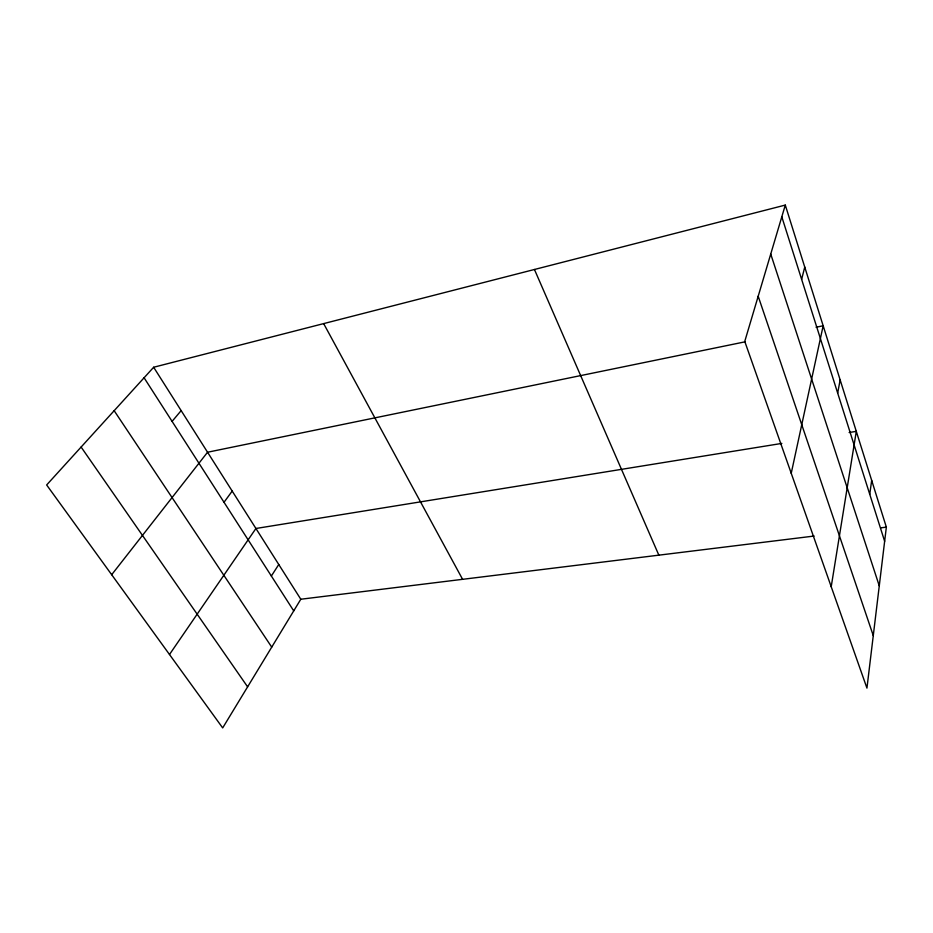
<?xml version="1.0" encoding="UTF-8"?>
<svg xmlns="http://www.w3.org/2000/svg" width="933" height="933" viewBox="0 0 933 933"><rect width="100%" height="100%" fill="white"/><g stroke="black" fill="none" stroke-linecap="round" stroke-linejoin="round"><path stroke-width="1.4" d="M785.294 205.085L886.35 527.145L866.944 688.111L744.756 341.42L785.294 205.085L153.653 367.252L46.65 484.962L222.684 727.915L300.799 599.243L814.159 536.043M869.743 494.268L871.679 480.39M831.21 586.729L856.296 431.361L849.135 432.515M837.682 393.096L840.143 379.883M791.231 473.299L823.163 325.78L816.072 327.238M801.634 279.364L804.747 267.071M271.351 576.023L278.769 564.512M169.491 654.5L255.922 528.486L781.854 443.408M224.013 502.281L232.2 491.085M111.68 574.716L207.558 452.237L745.175 341.805M172.08 421.389L181.154 410.613M880.694 527.845L886.35 527.145M81.113 447.047L247.618 686.851M114.164 410.695L271.725 647.129M144.09 377.772L293.732 610.882M153.653 367.252L300.799 599.243M323.658 323.611L462.593 579.323M534.446 269.485L658.85 555.158M758.191 296.239L873.276 635.606M770.74 254.056L879.271 585.854M781.807 216.806L884.647 541.292"/></g></svg>
